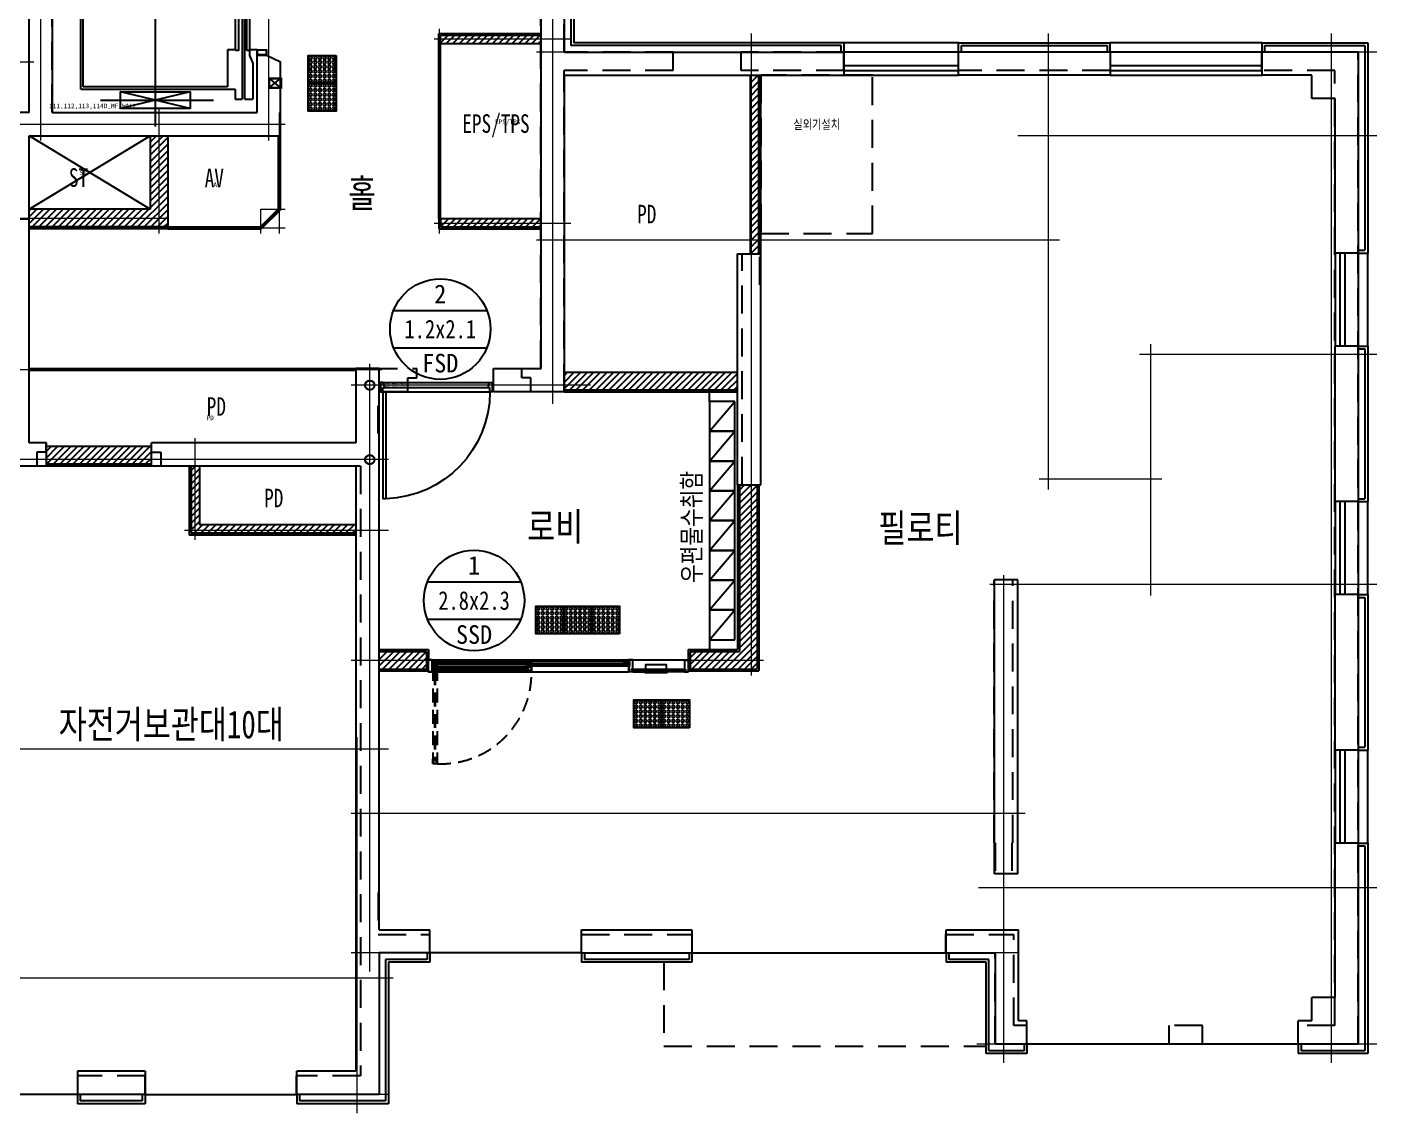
# Model space of a CAD drawing. Header units: millimetres. Extents: x 18596 to 55969, y 16294 to 49232.
# Drawn here: x 41466 to 55969, y 17444 to 29113 of the extents above; entities that cross this region are included whole.
import ezdxf
from ezdxf.enums import TextEntityAlignment as Align

# ---------------------------------------------------------------- set-up
doc = ezdxf.new("R2010")
doc.units = ezdxf.units.MM
doc.header["$LTSCALE"] = 100
for name, pattern in [('111D-COR1_2-1F$0$CEN', [62, 60, -1, 0, -1]), ('111D-COR1_2-1F$0$CENTER', [50.8, 31.75, -6.35, 6.35, -6.35]), ('111D-COR1_2-1F$0$CO-B-1$0$BORDER', [44.45, 12.7, -6.35, 12.7, -6.35, 0, -6.35]), ('111D-COR1_2-1F$0$HID', [2.3, 1.5, -0.8])]:
    doc.linetypes.add(name, pattern=pattern)
doc.layers.get('Defpoints').update_dxf_attribs({"color": 127})
for name, color, linetype in [('111D-COR1_2-1F$0$5A', 5, '111D-COR1_2-1F$0$HID'), ('111D-COR1_2-1F$0$DOOR', 4, 'Continuous'), ('111D-COR1_2-1F$0$DOOR_1', 1, 'Continuous'), ('111D-COR1_2-1F$0$DOOR_2', 5, 'Continuous'), ('111D-COR1_2-1F$0$ELE-7', 7, 'Continuous'), ('111D-COR1_2-1F$0$ELE6', 5, 'Continuous'), ('111D-COR1_2-1F$0$ELE7', 8, 'Continuous'), ('111D-COR1_2-1F$0$ELE8', 9, 'Continuous'), ('111D-COR1_2-1F$0$ELEV', 4, 'Continuous'), ('111D-COR1_2-1F$0$FIN4', 6, 'Continuous'), ('111D-COR1_2-1F$0$FIN_석재', 9, 'Continuous'), ('111D-COR1_2-1F$0$HAT-1', 9, 'Continuous'), ('111D-COR1_2-1F$0$OPEN', 5, '111D-COR1_2-1F$0$CENTER'), ('111D-COR1_2-1F$0$POST', 4, 'Continuous'), ('111D-COR1_2-1F$0$PS COVER', 4, 'Continuous'), ('111D-COR1_2-1F$0$RAIL-1', 7, 'Continuous'), ('111D-COR1_2-1F$0$RAIL-2', 5, 'Continuous'), ('111D-COR1_2-1F$0$WALL-1', 2, 'Continuous'), ('111D-COR1_2-1F$0$WALL-2', 3, 'Continuous'), ('TEXT_실명', 3, 'Continuous'), ('창호부호', 7, 'Continuous')]:
    doc.layers.add(name, color=color, linetype=linetype)
doc.layers.add('111D-COR1_2-1F$0$CEN아파트', color=1, linetype='111D-COR1_2-1F$0$CEN', lineweight=5)
for name, color, linetype, plot in [('111D-COR1_2-1F$0$Defponts', 161, 'Continuous', False), ('111D-COR1_2-1F$0$UNDERWALL', 25, '111D-COR1_2-1F$0$HID', False), ('111D-COR1_2-1F$0$창호공차', 39, 'Continuous', False)]:
    doc.layers.add(name, color=color, linetype=linetype, plot=plot)
doc.styles.add('111D-COR1_2-1F$0$돋움체', font='', dxfattribs={"width": 0.8})
doc.styles.add('돋움체', font='', dxfattribs={"width": 0.8})
doc.styles.get('111D-COR1_2-1F$0$돋움체').set_extended_font_data('DotumChe')
doc.styles.get('돋움체').set_extended_font_data('DotumChe')
pattern_1 = [(45, (-143522.99, -137717.445), (-35.355339, 35.355339), [])]
pattern_2 = [(45, (-55036.494, 8523.946), (-35.35534, 35.35534), [])]
pattern_3 = [(45, (-58002.646, 737.47), (-35.35534, 35.35534), [])]

# ---------------------------------------------------------------- blocks, each defined once
blk = doc.blocks.new('111D-COR1_2-1F$0$CORE-74-3-17-mr')
at = {"layer": '111D-COR1_2-1F$0$ELE7'}
for p, q in [((0, 2300), (0, -37)), ((-925, 1847), (-925, 190)), ((-925, 1847), (925, 1847)), ((-900, 272), (-900, 1822)), ((-900, 1822), (900, 1822)), ((900, 1822), (900, 272)), ((925, 190), (925, 1847)), ((-953, 672), (-1133, 1422)), ((-1133, 672), (-953, 1422)), ((-1325, 1047), (1225, 1047)), ((-1030, 190), (-1030, 115)), ((-925, 190), (-1030, 190)), ((-500, 272), (-900, 272)), ((-500, 190), (-500, 272)), ((900, 272), (500, 272)), ((500, 272), (500, 190)), ((925, 190), (1030, 190)), ((1030, 190), (1030, 115)), ((-1032, 85), (1032, 85)), ((-1032, 85), (-1032, 0)), ((-650, 0), (-1032, 0)), ((1030, 115), (-1030, 115)), ((-570, 33), (-650, 0)), ((-570, 33), (-500, 33)), ((-500, -47), (-500, 33)), ((570, 33), (500, 33)), ((500, -50), (500, 33)), ((570, 33), (650, 0)), ((1032, 0), (650, 0)), ((1032, 85), (1032, 0))]:
    blk.add_line(p, q, dxfattribs=at)
at = {"layer": '111D-COR1_2-1F$0$ELE7', "ltscale": 50}
blk.add_line((-1043, 1635), (-1043, 424), dxfattribs=at)
at = {"layer": '111D-COR1_2-1F$0$ELE7'}
for points in [[(-1133, 1422), (-953, 1422), (-953, 672), (-1133, 672)], [(-510, 186), (-10, 186), (-10, 154), (-510, 154)], [(510, 186), (10, 186), (10, 154), (510, 154)], [(-510, 66), (-10, 66), (-10, 34), (-510, 34)], [(510, 66), (10, 66), (10, 34), (510, 34)], [(-560, -47), (-500, -47), (-500, -147), (-560, -147)], [(-557, -50), (-503, -50), (-503, -144), (-557, -144)], [(560, -47), (500, -47), (500, -147), (560, -147)], [(557, -50), (503, -50), (503, -144), (557, -144)]]:
    blk.add_lwpolyline(points, close=True, dxfattribs=at)
blk.add_point((1034, 85), dxfattribs=at)
blk.add_point((1034, 85), dxfattribs=at)
blk = doc.blocks.new('111D-COR1_2-1F$0$EV_버턴')
at = {"layer": '111D-COR1_2-1F$0$ELEV'}
for p, q in [((-128, 10), (-242, 10)), ((-242, 10), (-242, 4)), ((-128, 10), (-242, 10)), ((-242, 10), (-242, 4)), ((-242, 4), (-128, 4)), ((-242, 4), (-128, 4)), ((-235, 10), (-235, 131)), ((-235, 131), (-135, 131)), ((-235, 131), (-135, 10)), ((-135, 131), (-235, 10)), ((-135, 131), (-235, 131)), ((-235, 131), (-235, 10)), ((-135, 10), (-235, 10)), ((-235, 10), (-135, 10)), ((-135, 131), (-135, 10)), ((-135, 10), (-135, 131)), ((-128, 4), (-128, 10)), ((-128, 4), (-128, 10))]:
    blk.add_line(p, q, dxfattribs=at)
blk = doc.blocks.new('111D-COR1_2-1F$0$점자블럭_300_300_6')
at = {"layer": '111D-COR1_2-1F$0$ELE-7', "color": 8}
for centre in [(25, 275), (75, 275), (125, 275), (175, 275), (225, 275), (275, 275), (25, 225), (25, 175), (75, 225), (75, 175), (125, 225), (125, 175), (175, 225), (175, 175), (225, 225), (225, 175), (275, 225), (275, 175), (25, 125), (25, 75), (25, 25), (75, 125), (75, 75), (75, 25), (125, 125), (125, 75), (125, 25), (175, 125), (175, 75), (175, 25), (225, 125), (225, 75), (225, 25), (275, 125), (275, 75), (275, 25)]:
    blk.add_circle(centre, 15.5, dxfattribs=at)
at = {"layer": '111D-COR1_2-1F$0$ELE8'}
blk.add_lwpolyline([(0, 300), (0, 0), (300, 0), (300, 300)], close=True, dxfattribs=at)
blk = doc.blocks.new('111D-COR1_2-1F$0$A$C4BD02FE4')
at = {"linetype": 'Continuous', "rotation": 90}
for p in [(511, -322), (811, -322)]:
    blk.add_blockref('111D-COR1_2-1F$0$점자블럭_300_300_6', p, dxfattribs=at)
at = {"layer": '111D-COR1_2-1F$0$ELEV'}
blk.add_blockref('111D-COR1_2-1F$0$EV_버턴', (695, 267), dxfattribs=at)
blk = doc.blocks.new('111D-COR1_2-1F$0$FSD-1200_100_1층로비')
at = {"layer": '111D-COR1_2-1F$0$DOOR'}
for points in [[(25, 100), (25, 1249), (60, 1249), (60, 100)], [(25, 100), (25, 60), (40, 60), (40, 25), (25, 0), (0, 0), (0, 100)], [(1175, 100), (1175, 60), (1160, 60), (1160, 25), (1175, 0), (1200, 0), (1200, 100)]]:
    blk.add_lwpolyline(points, close=True, dxfattribs=at)
at = {"layer": '111D-COR1_2-1F$0$DOOR_1'}
blk.add_arc((25, 100), 1150, 0, 88.2559, dxfattribs=at)
at = {"layer": '111D-COR1_2-1F$0$DOOR_2'}
for p, q in [((25, 100), (1175, 100)), ((25, 0), (1175, 0)), ((1160, 60), (40, 60))]:
    blk.add_line(p, q, dxfattribs=at)
at = {"layer": '111D-COR1_2-1F$0$창호공차', "ltscale": 2}
for p, q in [((-15, 100), (-15, 0)), ((1215, 100), (1215, 0))]:
    blk.add_line(p, q, dxfattribs=at)
at = {"layer": '111D-COR1_2-1F$0$Defponts', "ltscale": 2, "style": '111D-COR1_2-1F$0$돋움체', "width": 0.8}
blk.add_text('FSD_1200_100', height=30, dxfattribs=at).set_placement((157, 28), align=Align.MIDDLE_CENTER)
blk = doc.blocks.new('111D-COR1_2-1F$0$SSD-1_1층자동문')
at = {"layer": '111D-COR1_2-1F$0$DOOR', "color": 8, "linetype": '111D-COR1_2-1F$0$HID'}
for p, q in [((-869, 3502, 0), (-874, 3502, 0)), ((-869, 3502, 0), (-874, 3502, 0)), ((-874, 3498, 0), (-874, 3502, 0)), ((-869, 3501, 0), (-874, 3501, 0)), ((-869, 3501, 0), (-874, 3501, 0)), ((-869, 3500, 0), (-874, 3500, 0)), ((-869, 3500, 0), (-874, 3500, 0)), ((-869, 3499, 0), (-874, 3499, 0)), ((-869, 3499, 0), (-874, 3499, 0)), ((-869, 3498, 0), (-874, 3498, 0)), ((-874, 3494, 0), (-874, 3464, 0)), ((-874, 3494, 0), (-868, 3494, 0)), ((-872, 3494, 0), (-872, 3464, 0)), ((-870, 3494, 0), (-870, 3464, 0)), ((-869, 3504, 0), (-868, 3504, 0)), ((-869, 3497, 0), (-869, 3504, 0)), ((-868, 3497, 0), (-869, 3497, 0)), ((-868, 2467, 0), (-868, 3507, 0)), ((-868, 3507, 0), (-823, 3507, 0)), ((-867, 3457, 0), (-867, 3507, 0)), ((-866, 3506, 0), (-825, 3506, 0)), ((-866, 3458, 0), (-866, 3506, 0)), ((-864, 3470, 0), (-864, 3504, 0)), ((-864, 3504, 0), (-827, 3504, 0)), ((-827, 3504, 0), (-827, 3470, 0)), ((-825, 3506, 0), (-825, 3458, 0)), ((-824, 3507, 0), (-824, 3457, 0)), ((-824, 3507, 0), (-824, 3457, 0)), ((-823, 2467), (-823, 3507, 0)), ((-874, 3464, 0), (-868, 3464, 0)), ((-867, 3457, 0), (-850, 3457, 0)), ((-866, 3468, 0), (-825, 3468, 0)), ((-851, 3458, 0), (-866, 3458, 0)), ((-827, 3470, 0), (-864, 3470, 0)), ((-851, 3458, 0), (-851, 3468, 0)), ((-851, 3468, 0), (-839, 3468, 0)), ((-840, 3467, 0), (-850, 3467, 0)), ((-850, 3457, 0), (-850, 3467, 0)), ((-848, 2512), (-848, 3462, 0)), ((-847, 2512), (-847, 3462, 0)), ((-846, 2512), (-846, 3462, 0)), ((-844, 2512), (-844, 3462, 0)), ((-843, 2512), (-843, 3462, 0)), ((-842, 2512), (-842, 3462, 0)), ((-840, 3457, 0), (-840, 3467, 0)), ((-840, 3457, 0), (-824, 3457, 0)), ((-839, 3458, 0), (-839, 3468, 0)), ((-825, 3458, 0), (-839, 3458, 0)), ((-868, 2467, 0), (-823, 2467)), ((-867, 2517), (-867, 2467)), ((-850, 2517), (-867, 2517)), ((-851, 2516), (-866, 2516)), ((-866, 2516), (-866, 2468)), ((-866, 2506), (-851, 2506)), ((-866, 2468), (-825, 2468)), ((-864, 2504), (-864, 2470)), ((-827, 2504), (-864, 2504)), ((-864, 2470), (-827, 2470)), ((-852, 2467), (-850, 2465)), ((-851, 2516), (-851, 2506)), ((-851, 2506), (-839, 2506)), ((-850, 2517), (-850, 2507)), ((-850, 2512), (-850, 2507)), ((-840, 2507), (-850, 2507)), ((-840, 2517), (-840, 2507)), ((-840, 2517), (-824, 2517)), ((-840, 2465), (-838, 2467)), ((-825, 2516), (-839, 2516)), ((-839, 2516), (-839, 2506)), ((-839, 2506), (-825, 2506)), ((-827, 2470), (-827, 2504)), ((-825, 2468), (-825, 2516)), ((-824, 2467), (-824, 2517)), ((-824, 2467), (-824, 2517)), ((-840, 2465), (-850, 2465)), ((-848, 2465), (-848, 2461)), ((-848, 2461), (-843, 2461)), ((-847, 2465), (-847, 2461)), ((-847, 2465), (-847, 2461)), ((-846, 2465), (-846, 2461)), ((-846, 2465), (-846, 2461)), ((-845, 2465), (-845, 2461)), ((-845, 2465), (-845, 2461)), ((-844, 2465), (-844, 2461)), ((-844, 2465), (-844, 2461)), ((-843, 2465), (-843, 2461)), ((-843, 2465), (-843, 2461))]:
    blk.add_line(p, q, dxfattribs=at)
at = {"layer": '111D-COR1_2-1F$0$DOOR'}
for p, q in [((-3571, 2389), (-3571, 2519)), ((-3571, 2519), (-3341, 2519)), ((-3569, 2509), (-3571, 2509)), ((-3569, 2518), (-3569, 2509)), ((-3527, 2518), (-3569, 2518)), ((-3569, 2511), (-3569, 2399)), ((-3568, 2392), (-3568, 2516)), ((-3528, 2516), (-3568, 2516)), ((-3527, 2504), (-3537, 2504)), ((-3537, 2504), (-3537, 2489)), ((-3527, 2489), (-3537, 2489)), ((-3536, 2490), (-3536, 2502)), ((-3526, 2502), (-3536, 2502)), ((-3526, 2490), (-3536, 2490)), ((-2966, 2498), (-3531, 2498)), ((-2966, 2496), (-3531, 2496)), ((-2966, 2495), (-3531, 2495)), ((-2966, 2493), (-3531, 2493)), ((-2966, 2492), (-3531, 2492)), ((-2966, 2490), (-3531, 2490)), ((-3528, 2516), (-3528, 2509)), ((-3527, 2509), (-3528, 2509)), ((-3527, 2504), (-3527, 2518)), ((-3527, 2390), (-3527, 2489)), ((-3526, 2502), (-3526, 2519)), ((-3526, 2518), (-3331, 2518)), ((-3524, 2509), (-3526, 2509)), ((-3526, 2389), (-3526, 2490)), ((-3524, 2517), (-3331, 2517)), ((-3524, 2517), (-3524, 2509)), ((-3331, 2517), (-3331, 2518)), ((-3331, 2518), (-3111, 2518)), ((-2971, 2518), (-3111, 2518)), ((-3111, 2517), (-3111, 2518)), ((-2972, 2517), (-3111, 2517)), ((-2971, 2519), (-3101, 2519)), ((-2972, 2517), (-2972, 2508)), ((-2971, 2508), (-2972, 2508)), ((-2971, 2519), (-2926, 2519)), ((-2971, 2500), (-2971, 2519)), ((-2971, 2500), (-2961, 2500)), ((-2971, 2488), (-2971, 2389)), ((-2971, 2488), (-2961, 2488)), ((-2969, 2518), (-2927, 2518)), ((-2969, 2518), (-2969, 2501)), ((-2969, 2501), (-2959, 2501)), ((-2969, 2390), (-2969, 2487)), ((-2969, 2487), (-2959, 2487)), ((-2961, 2488), (-2961, 2500)), ((-2959, 2501), (-2959, 2487)), ((-2927, 2461), (-2927, 2518)), ((-816, 2519), (-2926, 2519)), ((-2926, 2460), (-2926, 2519)), ((-826, 2510), (-1883, 2510)), ((-1883, 2465), (-1883, 2510)), ((-1883, 2509), (-1833, 2509)), ((-1883, 2509), (-1833, 2509)), ((-1833, 2466), (-1883, 2466)), ((-1882, 2467), (-1882, 2508)), ((-1882, 2508), (-1834, 2508)), ((-1834, 2467), (-1882, 2467)), ((-1880, 2469), (-1880, 2506)), ((-1880, 2506), (-1846, 2506)), ((-1846, 2469), (-1880, 2469)), ((-1846, 2506), (-1846, 2469)), ((-1844, 2467), (-1844, 2508)), ((-1834, 2493), (-1844, 2493)), ((-1844, 2481), (-1844, 2493)), ((-1834, 2481), (-1844, 2481)), ((-1833, 2492), (-1843, 2492)), ((-1843, 2492), (-1843, 2482)), ((-1833, 2482), (-1843, 2482)), ((-871, 2490), (-1838, 2490)), ((-871, 2489), (-1838, 2489)), ((-871, 2488), (-1838, 2488)), ((-871, 2486), (-1838, 2486)), ((-871, 2485), (-1838, 2485)), ((-871, 2484), (-1838, 2484)), ((-1834, 2508), (-1834, 2493)), ((-1834, 2481), (-1834, 2467)), ((-1833, 2492), (-1833, 2509)), ((-1833, 2466), (-1833, 2482)), ((-826, 2509), (-876, 2509)), ((-826, 2509), (-876, 2509)), ((-876, 2492), (-876, 2509)), ((-876, 2492), (-866, 2492)), ((-876, 2482), (-866, 2482)), ((-876, 2482), (-876, 2466)), ((-876, 2466), (-826, 2466)), ((-827, 2508), (-874, 2508)), ((-874, 2508), (-874, 2493)), ((-874, 2493), (-864, 2493)), ((-874, 2481), (-874, 2467)), ((-874, 2481), (-864, 2481)), ((-874, 2467), (-827, 2467)), ((-871, 2482), (-866, 2482)), ((-866, 2492), (-866, 2482)), ((-864, 2493), (-864, 2508)), ((-864, 2481), (-864, 2493)), ((-864, 2467), (-864, 2481)), ((-828, 2506), (-863, 2506)), ((-863, 2506), (-863, 2469)), ((-863, 2469), (-828, 2469)), ((-828, 2469), (-828, 2506)), ((-827, 2467), (-827, 2508)), ((-826, 2465), (-826, 2510)), ((-824, 2492), (-826, 2494)), ((-826, 2480), (-824, 2483)), ((-824, 2492), (-824, 2483)), ((-824, 2490), (-820, 2490)), ((-824, 2489), (-820, 2489)), ((-824, 2489), (-820, 2489)), ((-824, 2488), (-820, 2488)), ((-824, 2488), (-820, 2488)), ((-824, 2487), (-820, 2487)), ((-824, 2487), (-820, 2487)), ((-824, 2486), (-820, 2486)), ((-824, 2486), (-820, 2486)), ((-824, 2485), (-820, 2485)), ((-824, 2485), (-820, 2485)), ((-820, 2485), (-820, 2490)), ((-820, 2485), (-820, 2490)), ((-820, 2485), (-820, 2490)), ((-816, 2389), (-816, 2519)), ((-816, 2389), (-816, 2519)), ((-816, 2519), (-771, 2519)), ((-814, 2390), (-814, 2518)), ((-772, 2518), (-814, 2518)), ((-814, 2390), (-814, 2518)), ((-772, 2390), (-772, 2518)), ((-771, 2389), (-771, 2519)), ((-3569, 2399), (-3571, 2399)), ((-2971, 2389), (-3571, 2389)), ((-3569, 2390), (-3569, 2399)), ((-3527, 2390), (-3569, 2390)), ((-3528, 2392), (-3568, 2392)), ((-3528, 2392), (-3528, 2399)), ((-3527, 2399), (-3528, 2399)), ((-3524, 2399), (-3526, 2399)), ((-3524, 2390), (-3524, 2399)), ((-2972, 2390), (-3524, 2390)), ((-2972, 2399), (-2972, 2390)), ((-2971, 2399), (-2972, 2399)), ((-2971, 2389), (-2926, 2389)), ((-2969, 2390), (-2927, 2390)), ((-2927, 2461), (-2937, 2461)), ((-2937, 2408), (-2937, 2461)), ((-2927, 2408), (-2937, 2408)), ((-2926, 2460), (-2936, 2460)), ((-2936, 2410), (-2936, 2460)), ((-2934, 2445), (-2936, 2445)), ((-2936, 2441), (-2936, 2445)), ((-2934, 2444), (-2936, 2444)), ((-2934, 2444), (-2936, 2444)), ((-2934, 2443), (-2936, 2443)), ((-2934, 2443), (-2936, 2443)), ((-2934, 2442), (-2936, 2442)), ((-2934, 2442), (-2936, 2442)), ((-2934, 2441), (-2936, 2441)), ((-2934, 2441), (-2936, 2441)), ((-2934, 2429), (-2936, 2429)), ((-2936, 2429), (-2936, 2425)), ((-2934, 2428), (-2936, 2428)), ((-2934, 2428), (-2936, 2428)), ((-2934, 2427), (-2936, 2427)), ((-2934, 2427), (-2936, 2427)), ((-2934, 2426), (-2936, 2426)), ((-2934, 2426), (-2936, 2426)), ((-2934, 2425), (-2936, 2425)), ((-2934, 2425), (-2936, 2425)), ((-2926, 2410), (-2936, 2410)), ((-2931, 2452), (-2934, 2448)), ((-2934, 2448), (-2934, 2422)), ((-2934, 2422), (-2931, 2418)), ((-2930, 2452), (-2931, 2452)), ((-2931, 2418), (-2930, 2418)), ((-2930, 2457), (-2930, 2412)), ((-2930, 2457), (-1833, 2457)), ((-2930, 2456), (-2876, 2456)), ((-2930, 2413), (-2876, 2413)), ((-2930, 2412), (-1833, 2412)), ((-2929, 2455), (-2929, 2414)), ((-2877, 2455), (-2929, 2455)), ((-2929, 2414), (-2877, 2414)), ((-2888, 2453), (-2928, 2453)), ((-2928, 2453), (-2928, 2416)), ((-2928, 2416), (-2888, 2416)), ((-2927, 2390), (-2927, 2408)), ((-2926, 2389), (-2926, 2410)), ((-816, 2389), (-2926, 2389)), ((-2908, 2434), (-2912, 2434)), ((-2908, 2434), (-2908, 2438)), ((-2908, 2434), (-2904, 2434)), ((-2908, 2434), (-2908, 2430)), ((-2888, 2416), (-2888, 2453)), ((-2887, 2455), (-2887, 2441)), ((-2877, 2441), (-2887, 2441)), ((-2887, 2441), (-2887, 2428)), ((-2877, 2428), (-2887, 2428)), ((-2887, 2428), (-2887, 2414)), ((-2881, 2439), (-2886, 2439)), ((-2886, 2429), (-2886, 2439)), ((-2876, 2439), (-2886, 2439)), ((-2876, 2429), (-2886, 2429)), ((-1878, 2437), (-2881, 2437)), ((-1878, 2436), (-2881, 2436)), ((-1878, 2435), (-2881, 2435)), ((-1878, 2433), (-2881, 2433)), ((-1878, 2432), (-2881, 2432)), ((-1878, 2431), (-2881, 2431)), ((-2877, 2441), (-2877, 2455)), ((-2877, 2414), (-2877, 2428)), ((-2876, 2456), (-2876, 2439)), ((-2876, 2429), (-2876, 2414)), ((-2876, 2429), (-2876, 2413)), ((-2876, 2413), (-2876, 2429)), ((-826, 2465), (-1883, 2465)), ((-1883, 2456), (-1883, 2439)), ((-1833, 2456), (-1883, 2456)), ((-1883, 2439), (-1873, 2439)), ((-1883, 2429), (-1883, 2414)), ((-1883, 2429), (-1883, 2413)), ((-1883, 2413), (-1883, 2429)), ((-1883, 2429), (-1873, 2429)), ((-1833, 2413), (-1883, 2413)), ((-1882, 2441), (-1882, 2455)), ((-1882, 2455), (-1834, 2455)), ((-1882, 2441), (-1872, 2441)), ((-1882, 2414), (-1882, 2428)), ((-1882, 2428), (-1872, 2428)), ((-1834, 2414), (-1882, 2414)), ((-1880, 2464), (-1880, 2465)), ((-1873, 2464), (-1880, 2464)), ((-1879, 2464), (-1879, 2458)), ((-1875, 2458), (-1879, 2458)), ((-1878, 2464), (-1878, 2458)), ((-1878, 2464), (-1878, 2458)), ((-1878, 2439), (-1873, 2439)), ((-1877, 2464), (-1877, 2458)), ((-1877, 2464), (-1877, 2458)), ((-1876, 2464), (-1876, 2458)), ((-1876, 2464), (-1876, 2458)), ((-1875, 2464), (-1875, 2458)), ((-1875, 2464), (-1875, 2458)), ((-1873, 2465), (-1873, 2464)), ((-1873, 2429), (-1873, 2439)), ((-1872, 2455), (-1872, 2441)), ((-1872, 2441), (-1872, 2428)), ((-1872, 2428), (-1872, 2414)), ((-1870, 2453), (-1836, 2453)), ((-1870, 2416), (-1870, 2453)), ((-1836, 2416), (-1870, 2416)), ((-1866, 2458), (-1866, 2465)), ((-1866, 2464), (-1866, 2458)), ((-1866, 2463), (-1841, 2463)), ((-1866, 2460), (-1841, 2460)), ((-1866, 2458), (-1841, 2458)), ((-1860, 2464), (-1847, 2464)), ((-1860, 2463), (-1860, 2464)), ((-1860, 2463), (-1847, 2463)), ((-1859, 2458), (-1848, 2458)), ((-1859, 2457), (-1859, 2458)), ((-1858, 2458), (-1858, 2463)), ((-1853, 2434), (-1857, 2434)), ((-1853, 2434), (-1853, 2438)), ((-1853, 2434), (-1853, 2430)), ((-1853, 2434), (-1849, 2434)), ((-1849, 2458), (-1849, 2463)), ((-1848, 2457), (-1848, 2458)), ((-1847, 2463), (-1847, 2464)), ((-1841, 2458), (-1841, 2465)), ((-1836, 2453), (-1836, 2416)), ((-1834, 2455), (-1834, 2414)), ((-1833, 2457), (-1833, 2412)), ((-1833, 2443), (-816, 2443)), ((-1833, 2426), (-816, 2426)), ((-816, 2389), (-771, 2389)), ((-772, 2390), (-814, 2390))]:
    blk.add_line(p, q, dxfattribs=at)
at = {"layer": '111D-COR1_2-1F$0$DOOR', "linetype": '111D-COR1_2-1F$0$CO-B-1$0$BORDER', "ltscale": 10}
blk.add_line((-816, 2399), (-2926, 2399), dxfattribs=at)
at = {"layer": '111D-COR1_2-1F$0$DOOR', "color": 8, "linetype": '111D-COR1_2-1F$0$HID', "elevation": 0}
blk.add_lwpolyline([(-840, 3462), (-850, 3462), (-840, 3467)], dxfattribs=at)
at = {"layer": '111D-COR1_2-1F$0$DOOR'}
for points in [[(-3531, 2502), (-3531, 2490), (-3536, 2502)], [(-3101, 2518), (-3101, 2525), (-3341, 2525), (-3341, 2518)], [(-3111, 2518), (-3111, 2440), (-3331, 2440), (-3331, 2517)], [(-2966, 2500), (-2966, 2488), (-2961, 2500)], [(-1838, 2492), (-1838, 2482), (-1843, 2492)], [(-871, 2492), (-871, 2482), (-866, 2492)], [(-846, 2487), (-850, 2487)], [(-846, 2491), (-846, 2487)], [(-846, 2487), (-846, 2491)], [(-846, 2487), (-842, 2487)], [(-846, 2487), (-846, 2483)], [(-842, 2487), (-846, 2487)], [(-2881, 2439), (-2881, 2429), (-2886, 2439)], [(-1878, 2439), (-1878, 2429), (-1873, 2439)]]:
    blk.add_lwpolyline(points, dxfattribs=at)
at = {"layer": '111D-COR1_2-1F$0$DOOR', "color": 8, "linetype": '111D-COR1_2-1F$0$HID'}
for points in [[(-840, 2512), (-850, 2512), (-840, 2507)], [(-846, 2487), (-850, 2487)], [(-846, 2487), (-850, 2487)], [(-846, 2487), (-846, 2491)], [(-846, 2487), (-846, 2491)], [(-846, 2487), (-846, 2483)], [(-842, 2487), (-846, 2487)], [(-846, 2483), (-846, 2487)], [(-846, 2487), (-842, 2487)]]:
    blk.add_lwpolyline(points, dxfattribs=at)
at = {"layer": '111D-COR1_2-1F$0$DOOR'}
for centre in [(-846, 2487), (-846, 2487), (-2908, 2434), (-1853, 2434)]:
    blk.add_circle(centre, 8, dxfattribs=at)
at = {"layer": '111D-COR1_2-1F$0$DOOR', "color": 8, "linetype": '111D-COR1_2-1F$0$HID'}
blk.add_circle((-846, 2487), 8, dxfattribs=at)
blk.add_circle((-846, 2487), 8, dxfattribs=at)
for centre, radius, start, end in [((-909, 2533), 974, 87.5764, 181.3895), ((-857, 3450, 0), 9.76, 26.3466, 46.2771), ((-833, 3450, 0), 9.76, 133.7229, 153.6534), ((-857, 2524), 9.76, 313.7229, 333.6534), ((-833, 2524), 9.76, 206.3466, 226.2771)]:
    blk.add_arc(centre, radius, start, end, dxfattribs=at)
at = {"layer": '111D-COR1_2-1F$0$DOOR'}
for centre, start, end in [((-1826, 2499), 223.7229, 243.6534), ((-1826, 2476), 116.3466, 136.2771), ((-883, 2499), 296.3466, 316.2771), ((-883, 2476), 43.7229, 63.6534), ((-2868, 2446), 223.7229, 243.6534), ((-2868, 2423), 116.3466, 136.2771), ((-1890, 2446), 296.3466, 316.2771), ((-1890, 2423), 43.7229, 63.6534)]:
    blk.add_arc(centre, 9.76, start, end, dxfattribs=at)
blk = doc.blocks.new('111D-COR1_2-1F$0$SSD자동문')
at = {"layer": 'Defpoints', "ltscale": 2}
for p, q in [((-1032, -128), (-1162, -128)), ((-1032, -2958), (-1162, -2958))]:
    blk.add_line(p, q, dxfattribs=at)
at = {"linetype": 'Continuous', "rotation": 8.190927126160722e-07}
for p in [(-1762, -433), (-1762, -733), (-755, -1185), (-755, -1485), (-755, -1785)]:
    blk.add_blockref('111D-COR1_2-1F$0$점자블럭_300_300_6', p, dxfattribs=at)
at = {"layer": '111D-COR1_2-1F$0$DOOR', "xscale": -1, "rotation": 90}
blk.add_blockref('111D-COR1_2-1F$0$SSD-1_1층자동문', (1357, -3714), dxfattribs=at)
blk = doc.blocks.new('111D-COR1_2-1F$0$POST')
at = {"layer": '111D-COR1_2-1F$0$POST'}
for p, q in [((0, -270), (0, 0)), ((0, 0), (320, 0)), ((0, -270), (320, 0)), ((320, 0), (320, -270)), ((320, -270), (0, -270))]:
    blk.add_line(p, q, dxfattribs=at)
blk = doc.blocks.new('111D-COR1_2-1F$0$111_112_113_114D_MF_WALL')
at = {"layer": '111D-COR1_2-1F$0$UNDERWALL', "ltscale": 2}
for p, q in [((-1228, -5167), (-1228, -2567)), ((-978, -5167), (-978, -2817)), ((4272, -7917), (4272, -3742)), ((4522, -4517), (4522, -3742)), ((1222, -5167), (1222, -4552)), ((1222, -4552), (1322, -4552)), ((1322, -4552), (1472, -4622)), ((1472, -5417), (1472, -4622)), ((5692, -4517), (4522, -4517)), ((5692, -4717), (5692, -4517)), ((6422, -4717), (6422, -4517)), ((7527, -4517), (6422, -4517)), ((7527, -4717), (7527, -4517)), ((8757, -4717), (8757, -4517)), ((10387, -4517), (8757, -4517)), ((10387, -4517), (10387, -4717)), ((13052, -4517), (12017, -4517)), ((12017, -4717), (12017, -4517)), ((13052, -15177), (13052, -4517)), ((4522, -8167), (4522, -4717)), ((5692, -4717), (4522, -4717)), ((7527, -4717), (6422, -4717)), ((10387, -4717), (8757, -4717)), ((12802, -4717), (12017, -4717)), ((12802, -14977), (12802, -4717)), ((-1228, -5167), (-2358, -5167)), ((-978, -5167), (1222, -5167)), ((-1228, -5417), (1472, -5417)), ((-1228, -8717), (-1228, -5417)), ((6432, -9167), (6432, -6687)), ((6432, -6687), (6622, -6687)), ((6622, -7017), (6622, -6687)), ((6632, -7017), (6622, -7017)), ((6632, -9167), (6632, -7017)), ((2282, -7917), (2282, -8717)), ((2432, -7917), (2282, -7917)), ((2432, -7917), (2937, -7917)), ((2937, -8017), (2937, -7917)), ((4067, -8017), (4067, -7917)), ((4067, -7917), (4272, -7917)), ((2842, -8017), (2937, -8017)), ((2842, -8167), (2842, -8017)), ((4162, -8017), (4067, -8017)), ((4162, -8167), (4162, -8017)), ((2842, -8167), (2522, -8167)), ((2522, -8617), (2522, -8167)), ((4522, -8167), (4162, -8167)), ((2532, -8617), (2522, -8617)), ((2532, -13547), (2532, -8617)), ((-1043, -8717), (-1228, -8717)), ((-1043, -8817), (-1143, -8817)), ((-1143, -8817), (-1143, -8967)), ((-1043, -8817), (-1043, -8717)), ((2282, -8717), (87, -8717)), ((87, -8817), (87, -8717)), ((87, -8817), (187, -8817)), ((187, -8817), (187, -8967)), ((-1143, -8967), (-1478, -8967)), ((2332, -8967), (187, -8967)), ((2332, -8967), (2332, -15517)), ((6432, -9167), (6632, -9167)), ((9142, -13013), (9142, -10187)), ((9342, -10187), (9142, -10187)), ((9342, -13013), (9342, -10187)), ((9142, -13013), (9152, -13013)), ((9152, -13013), (9152, -13347)), ((9342, -13013), (9332, -13013)), ((9332, -13013), (9332, -13347)), ((9142, -13347), (9142, -13347)), ((9332, -13347), (9152, -13347)), ((2532, -13547), (2522, -13547)), ((2522, -13547), (2522, -13997)), ((2522, -13997), (3077, -13997)), ((3077, -14197), (3077, -13997)), ((4707, -14197), (4707, -13997)), ((4707, -13997), (5892, -13997)), ((5892, -13997), (5892, -14197)), ((8622, -13997), (9352, -13997)), ((8622, -14197), (8622, -13997)), ((9352, -14977), (9352, -13997)), ((3077, -14197), (2532, -14197)), ((2532, -14197), (2532, -15717)), ((4707, -14197), (5892, -14197)), ((8622, -14197), (9152, -14197)), ((9152, -15177), (9152, -14197)), ((9492, -14977), (9352, -14977)), ((9492, -15177), (9492, -14977)), ((11022, -15177), (11022, -14977)), ((11377, -14977), (11022, -14977)), ((11377, -15177), (11377, -14977)), ((12407, -15177), (12407, -14977)), ((12802, -14977), (12407, -14977)), ((9492, -15177), (9152, -15177)), ((11377, -15177), (11022, -15177)), ((13052, -15177), (12407, -15177)), ((17, -15517), (-708, -15517)), ((-708, -15517), (-708, -15717)), ((17, -15517), (17, -15717)), ((2332, -15517), (1647, -15517)), ((1647, -15717), (1647, -15517)), ((17, -15717), (-708, -15717)), ((2532, -15717), (1647, -15717))]:
    blk.add_line(p, q, dxfattribs=at)
for centre in [(2432, -8097), (2432, -8097), (2432, -8897), (2432, -8897)]:
    blk.add_circle(centre, 50, dxfattribs=at)
at = {"layer": '111D-COR1_2-1F$0$UNDERWALL', "style": '111D-COR1_2-1F$0$돋움체'}
blk.add_text('111,112,113,114D_MF_WALL', height=50, dxfattribs=at).set_placement((-543, -5096), align=Align.MIDDLE_CENTER)
blk = doc.blocks.new('111D-COR1_2-1F', base_point=(97262, 34968))
at = {"layer": '111D-COR1_2-1F$0$HAT-1', "ltscale": 2}
h = blk.add_hatch(dxfattribs=at)
h.set_pattern_fill('_USER,N', color=256, scale=50, angle=45, style=0, pattern_type=0)
h.set_pattern_definition([(45, (-143522.99, -137437.445), (-35.355339, 35.355339), [])])
h.paths.add_polyline_path([(43698, 26285), (43698, 26375), (42618, 26375), (42618, 26285)])
h = blk.add_hatch(dxfattribs=at)
h.set_pattern_fill('_USER,N', color=256, scale=50, angle=45, style=0, pattern_type=0)
h.set_pattern_definition(pattern_2)
h.paths.add_polyline_path([(45948, 24025), (46038, 24025), (46038, 25945), (45948, 25945)])
h = blk.add_hatch(dxfattribs=at)
h.set_pattern_fill('_USER,N', color=256, scale=50, angle=45, style=0, pattern_type=0)
h.set_pattern_definition(pattern_1)
h.paths.add_polyline_path([(38198, 24505), (39498, 24505), (39498, 25295), (39688, 25295), (39688, 24315), (38198, 24315)])
h = blk.add_hatch(dxfattribs=at)
h.set_pattern_fill('_USER,N', color=256, scale=50, angle=45, style=0, pattern_type=0)
h.set_pattern_definition(pattern_1)
h.paths.add_polyline_path([(43698, 24315), (43698, 24405), (42618, 24405), (42618, 24315)])
h = blk.add_hatch(dxfattribs=at)
h.set_pattern_fill('_USER,N', color=256, scale=50, angle=45, style=0, pattern_type=0)
h.set_pattern_definition(pattern_3)
h.paths.add_polyline_path([(43948, 22565), (45808, 22565), (45808, 22755), (43948, 22755)])
h = blk.add_hatch(dxfattribs=at)
h.set_pattern_fill('_USER,N', color=256, scale=50, angle=45, style=0, pattern_type=0)
h.set_pattern_definition(pattern_2)
h.paths.add_polyline_path([(38383, 21765), (39513, 21765), (39513, 21955), (38383, 21955)])
h = blk.add_hatch(dxfattribs=at)
h.set_pattern_fill('_USER,N', color=256, scale=50, angle=45, style=0, pattern_type=0)
h.set_pattern_definition([(45, (-143522.99, -137797.445), (-35.355339, 35.355339), [])])
h.paths.add_polyline_path([(41708, 21025), (41708, 21115), (40028, 21115), (40028, 21745), (39938, 21745), (39938, 21025)])
h = blk.add_hatch(dxfattribs=at)
h.set_pattern_fill('_USER,N', color=256, scale=50, angle=45, style=0, pattern_type=0)
h.set_pattern_definition(pattern_3)
h.paths.add_polyline_path([(45298, 19565), (46018, 19565), (46018, 21545), (45828, 21545), (45828, 19755), (45298, 19755)])
h = blk.add_hatch(dxfattribs=at)
h.set_pattern_fill('_USER,N', color=256, scale=50, angle=45, style=0, pattern_type=0)
h.set_pattern_definition(pattern_3)
h.paths.add_polyline_path([(41958, 19565), (42468, 19565), (42468, 19755), (41958, 19755)])
at = {"layer": '111D-COR1_2-1F$0$5A', "ltscale": 2}
blk.add_lwpolyline([(45018, 16415), (45018, 15515), (48478, 15515), (48478, 16415)], dxfattribs=at)
at = {"layer": '111D-COR1_2-1F$0$CEN아파트', "ltscale": 2}
for p, q in [((43823, 22415), (43823, 31195)), ((38323, 25245), (38323, 28195)), ((40773, 25245), (40773, 28195)), ((42608, 24245), (42608, 26445)), ((42548, 26335), (44018, 26335)), ((45958, 19495), (45958, 26395)), ((49148, 21495), (49148, 26395)), ((52188, 15335), (52188, 26395)), ((52678, 26195), (43648, 26195)), ((38248, 26085), (34208, 26085)), ((39593, 25595), (39593, 24245)), ((40888, 24245), (40888, 25545)), ((36638, 25420), (40948, 25420)), ((52678, 25295), (48818, 25295)), ((40678, 24295), (40898, 24515)), ((34478, 24400), (38198, 24400)), ((39688, 24405), (37948, 24405)), ((40688, 24505), (40948, 24505)), ((40688, 24245), (40688, 24505)), ((39498, 24305), (40948, 24305)), ((42548, 24355), (44018, 24355)), ((49268, 24175), (43648, 24175)), ((52678, 22945), (50128, 22945)), ((50248, 20355), (50248, 23055)), ((37948, 22785), (41988, 22785)), ((41858, 16315), (41858, 22845)), ((44228, 22615), (41658, 22615)), ((39978, 22045), (39978, 20955)), ((42058, 21815), (37798, 21815)), ((50368, 21605), (49048, 21605)), ((42058, 21055), (39868, 21055)), ((52678, 20475), (48518, 20475)), ((48668, 15335), (48668, 20575)), ((41658, 19660), (46088, 19660)), ((41718, 18834), (41718, 14795)), ((42058, 18705), (35938, 18705)), ((48898, 18015), (41658, 18015)), ((52678, 17215), (48398, 17215)), ((48828, 16515), (41658, 16515)), ((42108, 16245), (36168, 16245)), ((52678, 15535), (48378, 15535)), ((42058, 14995), (36788, 14995))]:
    blk.add_line(p, q, dxfattribs=at)
at = {"layer": '111D-COR1_2-1F$0$Defponts', "linetype": '111D-COR1_2-1F$0$HID', "ltscale": 2}
blk.add_lwpolyline([(46058, 24245), (47258, 24245), (47258, 25945), (46058, 25945)], close=True, dxfattribs=at)
at = {"layer": '111D-COR1_2-1F$0$ELE6', "ltscale": 2}
for p, q in [((44133, 16515), (42503, 16515)), ((45318, 16515), (48048, 16515)), ((51833, 15535), (48918, 15535)), ((38718, 14995), (37188, 14995)), ((39443, 14995), (41073, 14995))]:
    blk.add_line(p, q, dxfattribs=at)
at = {"layer": '111D-COR1_2-1F$0$ELE7', "ltscale": 2}
for p, q in [((48183, 26295), (46953, 26295)), ((51443, 26295), (49813, 26295)), ((52578, 23035), (52578, 24035)), ((52578, 20365), (52578, 21365)), ((52578, 17695), (52578, 18695))]:
    blk.add_line(p, q, dxfattribs=at)
at = {"layer": '111D-COR1_2-1F$0$FIN4', "ltscale": 2}
for p, q in [((42598, 26395), (43698, 26395)), ((42598, 26285), (42598, 26395)), ((42618, 26285), (42598, 26285)), ((46058, 24025), (46058, 25945)), ((42598, 24405), (42598, 24295)), ((42618, 24405), (42598, 24405)), ((39688, 24295), (38198, 24295)), ((39688, 24315), (39688, 24295)), ((42598, 24295), (43698, 24295)), ((43948, 22545), (45808, 22545)), ((39513, 21745), (38383, 21745)), ((39918, 21745), (39918, 21005)), ((45808, 21545), (45808, 19775)), ((46038, 21545), (46038, 19545)), ((41708, 21005), (39918, 21005)), ((41958, 19775), (42488, 19775)), ((42488, 19775), (42488, 19665)), ((45278, 19775), (45808, 19775)), ((45278, 19775), (45278, 19665)), ((41958, 19545), (42483, 19545)), ((45283, 19545), (46038, 19545))]:
    blk.add_line(p, q, dxfattribs=at)
at = {"layer": '111D-COR1_2-1F$0$FIN_석재', "ltscale": 2}
for p, q in [((44048, 31095), (44048, 26295)), ((44018, 26940), (44018, 26265)), ((46923, 26265), (44018, 26265)), ((46953, 26295), (44048, 26295)), ((46923, 26195), (46923, 26265)), ((46953, 26195), (46953, 26295)), ((48183, 26295), (49813, 26295)), ((48183, 26195), (48183, 26295)), ((48213, 26265), (49783, 26265)), ((48213, 26195), (48213, 26265)), ((49783, 26195), (49783, 26265)), ((49813, 26195), (49813, 26295)), ((51443, 26295), (52578, 26295)), ((51443, 26195), (51443, 26295)), ((51473, 26265), (52548, 26265)), ((51473, 26195), (51473, 26265)), ((52548, 26265), (52548, 24065)), ((52578, 26295), (52578, 24035)), ((52478, 24065), (52548, 24065)), ((52478, 24035), (52578, 24035)), ((52478, 23035), (52578, 23035)), ((52478, 23005), (52548, 23005)), ((52548, 23005), (52548, 21395)), ((52578, 23035), (52578, 21365)), ((52478, 21395), (52548, 21395)), ((52478, 21365), (52578, 21365)), ((52478, 20365), (52578, 20365)), ((52478, 20335), (52548, 20335)), ((52548, 20335), (52548, 18725)), ((52578, 20365), (52578, 18695)), ((52478, 18725), (52548, 18725)), ((52478, 18695), (52578, 18695)), ((52478, 17695), (52578, 17695)), ((52578, 17695), (52578, 15435)), ((52478, 17665), (52548, 17665)), ((52548, 17665), (52548, 15465)), ((42473, 16445), (42028, 16445)), ((42028, 16445), (42028, 14925)), ((42503, 16415), (42058, 16415)), ((42058, 16415), (42058, 14895)), ((42473, 16515), (42473, 16445)), ((42503, 16515), (42503, 16415)), ((44133, 16515), (44133, 16415)), ((45318, 16415), (44133, 16415)), ((44163, 16515), (44163, 16445)), ((45288, 16445), (44163, 16445)), ((45288, 16515), (45288, 16445)), ((45318, 16515), (45318, 16415)), ((48048, 16515), (48048, 16415)), ((48478, 16415), (48048, 16415)), ((48078, 16515), (48078, 16445)), ((48508, 16445), (48078, 16445)), ((48478, 15435), (48478, 16415)), ((48508, 15465), (48508, 16445)), ((48888, 15535), (48888, 15465)), ((48918, 15535), (48918, 15435)), ((51833, 15535), (51833, 15435)), ((51863, 15535), (51863, 15465)), ((48918, 15435), (48478, 15435)), ((48888, 15465), (48508, 15465)), ((52578, 15435), (51833, 15435)), ((52548, 15465), (51863, 15465)), ((38718, 14995), (38718, 14895)), ((38748, 14995), (38748, 14925)), ((39413, 14995), (39413, 14925)), ((39443, 14995), (39443, 14895)), ((41073, 14995), (41073, 14895)), ((41103, 14995), (41103, 14925)), ((39443, 14895), (38718, 14895)), ((39413, 14925), (38748, 14925)), ((42058, 14895), (41073, 14895)), ((42028, 14925), (41103, 14925))]:
    blk.add_line(p, q, dxfattribs=at)
at = {"layer": '111D-COR1_2-1F$0$OPEN', "ltscale": 2}
for p, q in [((39498, 24505), (38198, 25295)), ((38198, 24505), (39498, 25295))]:
    blk.add_line(p, q, dxfattribs=at)
at = {"layer": '111D-COR1_2-1F$0$POST', "ltscale": 2}
for p, q in [((45508, 22440), (45508, 22545)), ((45508, 19880), (45508, 19775))]:
    blk.add_line(p, q, dxfattribs=at)
at = {"layer": '111D-COR1_2-1F$0$PS COVER', "ltscale": 2}
for p, q in [((42598, 24405), (42598, 26285)), ((42618, 24405), (42618, 26285)), ((40878, 24509), (40878, 25295)), ((40898, 24501), (40898, 25295)), ((40684, 24315), (40878, 24509)), ((40692, 24295), (40898, 24501)), ((39688, 24315), (40684, 24315)), ((39688, 24295), (40692, 24295)), ((38198, 22795), (41708, 22795)), ((38198, 22775), (41708, 22775))]:
    blk.add_line(p, q, dxfattribs=at)
at = {"layer": '111D-COR1_2-1F$0$RAIL-1', "ltscale": 2}
for p, q in [((48183, 26195), (46953, 26195)), ((51443, 26195), (49813, 26195)), ((46953, 25945), (48183, 25945)), ((49813, 25945), (51443, 25945)), ((52228, 24035), (52228, 23035)), ((52478, 23035), (52478, 24035)), ((52228, 21365), (52228, 20365)), ((52478, 20365), (52478, 21365)), ((52228, 18695), (52228, 17695)), ((52478, 17695), (52478, 18695))]:
    blk.add_line(p, q, dxfattribs=at)
at = {"layer": '111D-COR1_2-1F$0$RAIL-2', "ltscale": 2}
for p, q in [((46953, 26050), (48183, 26050)), ((46953, 25995), (48183, 25995)), ((49813, 26050), (51443, 26050)), ((49813, 25995), (51443, 25995)), ((52278, 24035), (52278, 23035)), ((52333, 24035), (52333, 23035)), ((52278, 21365), (52278, 20365)), ((52333, 21365), (52333, 20365)), ((52278, 18695), (52278, 17695)), ((52333, 18695), (52333, 17695))]:
    blk.add_line(p, q, dxfattribs=at)
at = {"layer": '111D-COR1_2-1F$0$WALL-1', "ltscale": 2}
for p, q in [((38198, 25545), (38198, 28145)), ((38448, 25545), (38448, 27895)), ((43698, 22795), (43698, 26970)), ((43948, 26195), (43948, 26970)), ((40648, 25545), (40648, 26160)), ((40648, 26160), (40748, 26160)), ((40748, 26160), (40898, 26090)), ((43948, 26195), (46953, 26195)), ((46953, 25945), (46953, 26195)), ((48183, 25945), (48183, 26195)), ((49813, 26195), (48183, 26195)), ((49813, 26195), (49813, 25945)), ((52478, 26195), (51443, 26195)), ((51443, 25945), (51443, 26195)), ((52478, 24035), (52478, 26195)), ((40898, 25295), (40898, 26090)), ((43948, 22545), (43948, 25945)), ((43948, 25945), (46953, 25945)), ((49813, 25945), (48183, 25945)), ((51978, 25945), (51443, 25945)), ((51978, 25695), (51978, 25945)), ((52228, 25695), (51978, 25695)), ((52228, 24035), (52228, 25695)), ((38198, 25545), (37068, 25545)), ((38448, 25545), (40648, 25545)), ((38198, 25295), (40898, 25295)), ((38198, 21995), (38198, 25295)), ((45808, 21545), (45808, 24025)), ((45808, 24025), (46058, 24025)), ((46058, 21545), (46058, 24025)), ((52478, 24035), (52228, 24035)), ((52228, 21365), (52228, 23035)), ((52478, 23035), (52228, 23035)), ((52478, 21365), (52478, 23035)), ((41708, 22795), (41708, 21995)), ((41958, 22795), (41708, 22795)), ((41958, 16765), (41958, 22795)), ((43188, 22545), (43188, 22795)), ((43188, 22795), (43698, 22795)), ((43948, 22545), (43188, 22545)), ((38383, 21995), (38198, 21995)), ((38383, 21745), (38383, 21995)), ((41708, 21995), (39513, 21995)), ((39513, 21745), (39513, 21995)), ((38383, 21745), (37948, 21745)), ((41708, 21745), (39513, 21745)), ((41708, 21745), (41708, 15245)), ((45808, 21545), (46058, 21545)), ((52478, 21365), (52228, 21365)), ((48568, 17365), (48568, 20525)), ((48818, 20525), (48568, 20525)), ((48818, 17365), (48818, 20525)), ((52228, 18695), (52228, 20365)), ((52478, 20365), (52228, 20365)), ((52478, 18695), (52478, 20365)), ((52478, 18695), (52228, 18695)), ((52228, 16035), (52228, 17695)), ((52478, 17695), (52228, 17695)), ((52478, 15535), (52478, 17695)), ((48818, 17365), (48568, 17365)), ((41958, 16765), (42503, 16765)), ((42503, 16515), (42503, 16765)), ((44133, 16515), (44133, 16765)), ((44133, 16765), (45318, 16765)), ((45318, 16765), (45318, 16515)), ((48048, 16765), (48828, 16765)), ((48048, 16515), (48048, 16765)), ((48828, 15785), (48828, 16765)), ((42503, 16515), (41958, 16515)), ((41958, 16515), (41958, 14995)), ((44133, 16515), (45318, 16515)), ((48048, 16515), (48578, 16515)), ((48578, 15535), (48578, 16515)), ((51978, 15785), (51978, 16035)), ((52228, 16035), (51978, 16035)), ((48918, 15785), (48828, 15785)), ((48918, 15535), (48918, 15785)), ((51833, 15535), (51833, 15785)), ((51978, 15785), (51833, 15785)), ((48918, 15535), (48578, 15535)), ((52478, 15535), (51833, 15535)), ((39443, 15245), (38718, 15245)), ((38718, 15245), (38718, 14995)), ((39443, 15245), (39443, 14995)), ((41708, 15245), (41073, 15245)), ((41073, 14995), (41073, 15245)), ((39443, 14995), (38718, 14995)), ((41958, 14995), (41073, 14995))]:
    blk.add_line(p, q, dxfattribs=at)
at = {"layer": '111D-COR1_2-1F$0$WALL-2', "ltscale": 2}
for p, q in [((42618, 26375), (43698, 26375)), ((42618, 26285), (42618, 26375)), ((42618, 26285), (43698, 26285)), ((45948, 24025), (45948, 25945)), ((46038, 24025), (46038, 25945)), ((39498, 25295), (39498, 24505)), ((39688, 25295), (39688, 24315)), ((39498, 24505), (38198, 24505)), ((42618, 24405), (43698, 24405)), ((42618, 24405), (42618, 24315)), ((39688, 24315), (38198, 24315)), ((42618, 24315), (43698, 24315)), ((43948, 22755), (45808, 22755)), ((43948, 22565), (45808, 22565)), ((39513, 21955), (38383, 21955)), ((39513, 21765), (38383, 21765)), ((39938, 21745), (39938, 21025)), ((40028, 21745), (40028, 21115)), ((45828, 21545), (45828, 19755)), ((46018, 21545), (46018, 19565)), ((41708, 21115), (40028, 21115)), ((41708, 21025), (39938, 21025)), ((41958, 19755), (42468, 19755)), ((42468, 19755), (42468, 19565)), ((45298, 19755), (45828, 19755)), ((45298, 19755), (45298, 19565)), ((41958, 19565), (42468, 19565)), ((45298, 19565), (46018, 19565))]:
    blk.add_line(p, q, dxfattribs=at)
at = {"layer": 'Defpoints', "ltscale": 2}
for centre in [(41858, 22615), (41858, 22615), (41858, 21815), (41858, 21815)]:
    blk.add_circle(centre, 50, dxfattribs=at)
at = {"ltscale": 2, "xscale": -1}
for name, p, rotation in [('111D-COR1_2-1F$0$A$C4BD02FE4', (41175, 26370), 89.9999991809073), ('111D-COR1_2-1F$0$SSD자동문', (45426, 20697), 270)]:
    blk.add_blockref(name, p, dxfattribs=dict(at, rotation=rotation))
at = {"layer": '111D-COR1_2-1F$0$DOOR', "ltscale": 2, "xscale": -1, "rotation": 180}
blk.add_blockref('111D-COR1_2-1F$0$FSD-1200_100_1층로비', (41973, 22645), dxfattribs=at)
at = {"layer": '111D-COR1_2-1F$0$ELE7', "rotation": 89.99999999999991}
blk.add_blockref('111D-COR1_2-1F$0$CORE-74-3-17-mr', (40601, 26720), dxfattribs=at)
at = {"layer": '111D-COR1_2-1F$0$POST', "ltscale": 2, "xscale": -1, "rotation": 269.9999999588115}
for p in [(45778, 22120), (45778, 21800), (45778, 21480), (45778, 21160), (45778, 20840), (45778, 20520), (45778, 20200), (45778, 19880)]:
    blk.add_blockref('111D-COR1_2-1F$0$POST', p, dxfattribs=at)
at = {"layer": '111D-COR1_2-1F$0$UNDERWALL', "ltscale": 2}
blk.add_blockref('111D-COR1_2-1F$0$111_112_113_114D_MF_WALL', (39425, 30712), dxfattribs=at)
at = {"layer": '111D-COR1_2-1F$0$Defponts', "linetype": '111D-COR1_2-1F$0$HID', "ltscale": 2, "style": '111D-COR1_2-1F$0$돋움체', "width": 0.8}
blk.add_text('실외기설치', height=100, rotation=360, dxfattribs=at).set_placement((46659, 25418), align=Align.MIDDLE_CENTER)
at = {"layer": 'Defpoints', "style": '111D-COR1_2-1F$0$돋움체'}
for s, p in [('EPS/TPS', (43339, 25445)), ('ST', (38780, 24897)), ('AV', (40217, 24768)), ('PD', (40143, 22264))]:
    blk.add_text(s, height=50, dxfattribs=at).set_placement(p, align=Align.MIDDLE_CENTER)
blk = doc.blocks.new('A$C8365a4a0')
at = {"layer": '창호부호', "ltscale": 2}
for p, q in [((-484, 249), (519, 249)), ((-484, -151), (519, -151))]:
    blk.add_line(p, q, dxfattribs=at)
blk.add_circle((18, 49), 540, dxfattribs=at)
at = {"layer": '창호부호', "color": 6, "style": '돋움체'}
for s, p in [('2', (18, 427)), ('FSD', (18, -317))]:
    blk.add_text(s, height=200, dxfattribs=at).set_placement(p, align=Align.MIDDLE_CENTER)
at = {"layer": '창호부호', "color": 6, "style": '돋움체', "width": 0.85}
blk.add_text('1.2x2.1', height=200, dxfattribs=at).set_placement((18, 49), align=Align.MIDDLE_CENTER)
blk = doc.blocks.new('A$C5f93482e')
at = {"layer": '창호부호', "ltscale": 2}
for p, q in [((-414, 203), (589, 203)), ((-414, -197), (589, -197))]:
    blk.add_line(p, q, dxfattribs=at)
blk.add_circle((87, 3), 540, dxfattribs=at)
at = {"layer": '창호부호', "color": 6, "style": '돋움체'}
for s, p in [('1', (87, 381)), ('SSD', (87, -363))]:
    blk.add_text(s, height=200, dxfattribs=at).set_placement(p, align=Align.MIDDLE_CENTER)
at = {"layer": '창호부호', "color": 6, "style": '돋움체', "width": 0.85}
blk.add_text('2.8x2.3', height=200, dxfattribs=at).set_placement((87, 3), align=Align.MIDDLE_CENTER)

msp = doc.modelspace()

# ---------------------------------------------------------------- block references
at = {"ltscale": 2}
msp.add_blockref('111D-COR1_2-1F', (100553, 37617), dxfattribs=at)
at = {"layer": '창호부호', "ltscale": 2}
for name, p in [('A$C8365a4a0', (45888, 25818)), ('A$C5f93482e', (46182, 22948))]:
    msp.add_blockref(name, p, dxfattribs=at)

# ---------------------------------------------------------------- texts
at = {"layer": 'TEXT_실명', "style": '돋움체', "width": 0.8}
for s, height, p in [('EPS/TPS', 200, (46504, 28075)), ('ST', 200, (42019, 27495)), ('AV', 200, (43478, 27489)), ('홀', 300, (45066, 27323)), ('PD', 200, (48124, 27102)), ('PD', 200, (43500, 25035)), ('PD', 200, (44117, 24052)), ('로비', 300, (47141, 23744)), ('필로티', 300, (51064, 23730)), ('자전거보관대10대', 300, (43016, 21620))]:
    msp.add_text(s, height=height, dxfattribs=at).set_placement(p, align=Align.MIDDLE_CENTER)
msp.add_text('우편물수취함', height=200, rotation=90, dxfattribs=at).set_placement((48606, 23741), align=Align.MIDDLE_CENTER)

doc.saveas('drawing.dxf')
